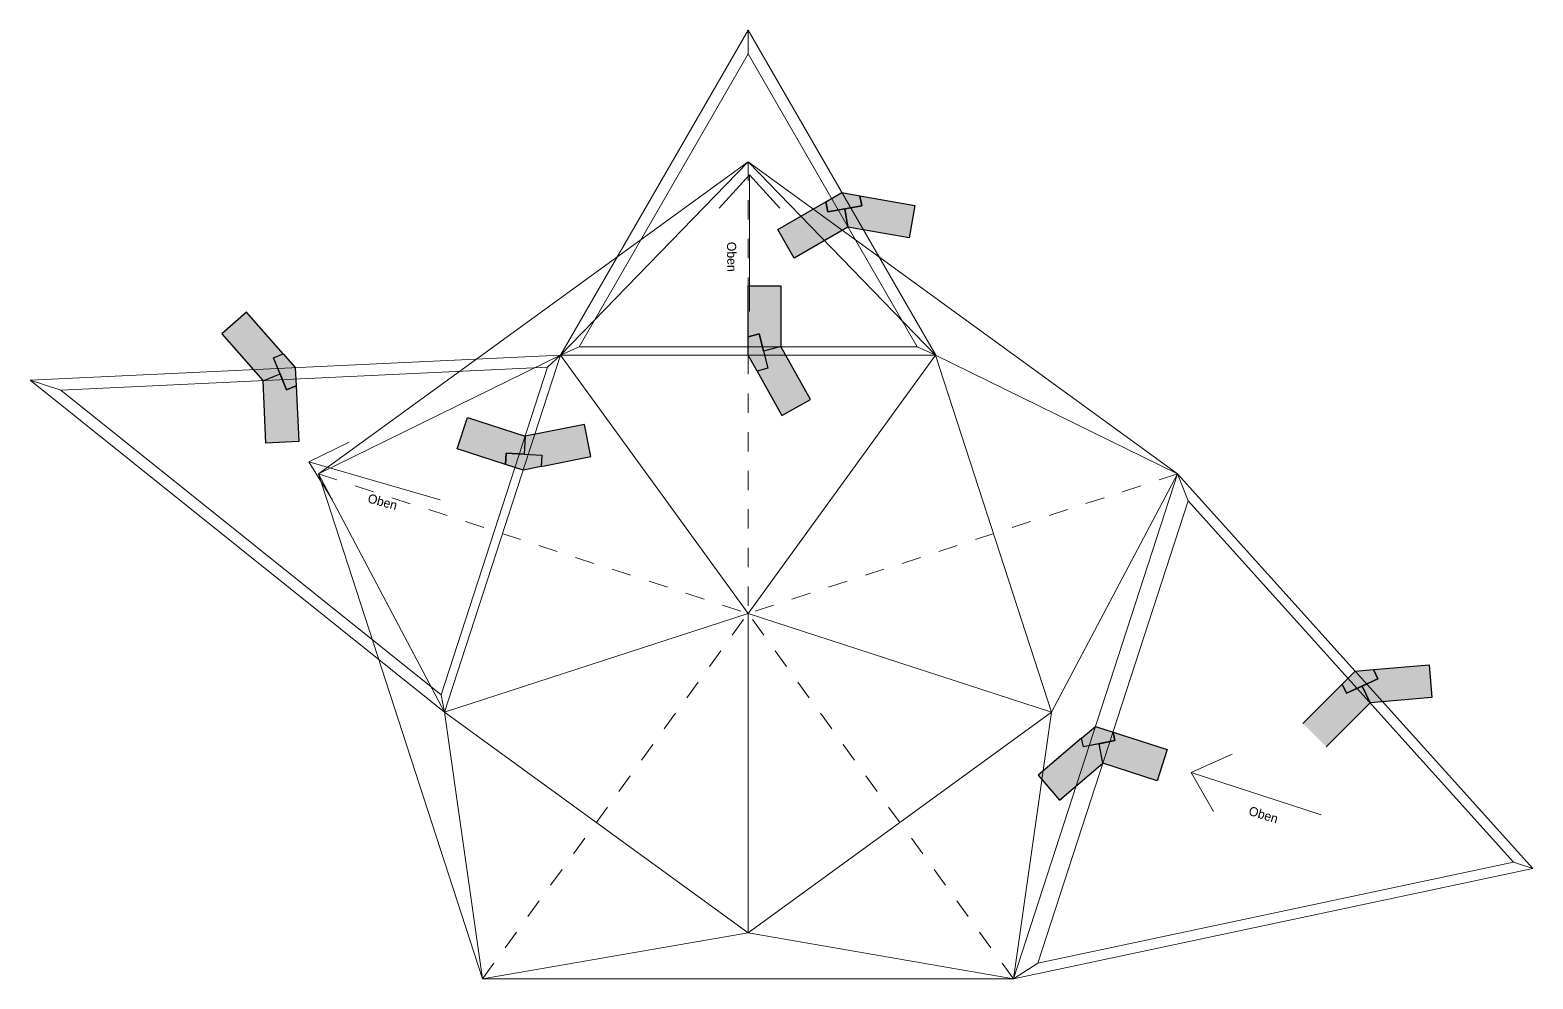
# Model space of a CAD drawing. Header units: metres. Extents: x -10.1 to 11.3, y -12.1 to -0.2.
# Drawn here: x 3.52 to 11.3, y -5.16 to -0.25 of the extents above; entities that cross this region are included whole.
import ezdxf

# ---------------------------------------------------------------- set-up
doc = ezdxf.new("R2010")
doc.units = ezdxf.units.M
doc.header["$LTSCALE"] = 0.254
doc.linetypes.add('ACAD_ISO07W100', pattern=[3, 0, -3])
doc.linetypes.add('Dash Style-5', pattern=[0.041656, 0.013885, -0.027771])
doc.layers.add('Lager', color=7, linetype='Continuous', lineweight=25, true_color=0x000000, plot=False)
for name, color, linetype, lineweight, true_color in [('Linie ... Line-Plankopf', 7, 'ACAD_ISO07W100', 5, 0x000000), ('Linie ... Linie-Ansicht', 7, 'Continuous', 5, 0x000000), ('Linie ... Linie-Verdeckt', 7, 'Dash Style-5', 5, 0x000000), ('Linie-Ansicht', 7, 'Continuous', 5, 0x000000), ('None', 7, 'Continuous', 5, 0x000000)]:
    doc.layers.add(name, color=color, linetype=linetype, lineweight=lineweight, true_color=true_color)
doc.styles.add('textstyle11', font='')
doc.styles.add('textstyle12', font='')
doc.styles.add('textstyle13', font='')
doc.styles.get('textstyle11').set_extended_font_data('Futura Light BT')
doc.styles.get('textstyle12').set_extended_font_data('Futura Light BT')
doc.styles.get('textstyle13').set_extended_font_data('Futura Light BT')

# ---------------------------------------------------------------- blocks, each defined once
blk = doc.blocks.new('Group-2')
at = {"layer": 'None', "color": 18, "lineweight": 5, "true_color": 0x000000}
for q in [(7.09, -1.1693), (7.2463, -1.7043), (7.4027, -1.1693)]:
    blk.add_line((7.2463, -0.9957), q, dxfattribs=at)
at = {"layer": 'None', "color": 18, "true_color": 0x000000, "insert": (7.1767, -1.3428), "char_height": 0.04719, "attachment_point": 1, "rotation": 270.89011, "line_spacing_factor": 0.972742, "style": 'textstyle11'}
blk.add_mtext('Oben', dxfattribs=at)
blk = doc.blocks.new('Group-3')
at = {"layer": 'None', "color": 18, "lineweight": 5, "true_color": 0x000000}
for q in [(9.7464, -3.9957), (10.207, -4.3096), (9.6498, -4.293)]:
    blk.add_line((9.533, -4.0907), q, dxfattribs=at)
at = {"layer": 'None', "color": 18, "true_color": 0x000000, "insert": (9.8416, -4.2642), "char_height": 0.04719, "attachment_point": 1, "rotation": 342.89768, "line_spacing_factor": 0.972742, "style": 'textstyle12'}
blk.add_mtext('Oben', dxfattribs=at)
blk = doc.blocks.new('Group-4')
at = {"layer": 'None', "color": 18, "lineweight": 5, "true_color": 0x000000}
for q in [(5.1736, -2.3808), (5.6442, -2.6797), (5.0867, -2.6811)]:
    blk.add_line((4.9635, -2.4827), q, dxfattribs=at)
at = {"layer": 'None', "color": 18, "true_color": 0x000000, "insert": (5.2775, -2.6461), "char_height": 0.04719, "attachment_point": 1, "rotation": 344.74923, "line_spacing_factor": 0.972742, "style": 'textstyle13'}
blk.add_mtext('Oben', dxfattribs=at)
blk = doc.blocks.new('Dachaufsicht')
at = {"layer": 'Linie ... Linie-Ansicht', "linetype": 'Continuous', "lineweight": 5}
for p, q in [((0, 2.3392), (-2.2246, 0.7228)), ((0, 2.3392), (-0.9717, 1.3374)), ((2.2247, 0.7228), (0, 2.3392)), ((0.9717, 1.3374), (0, 2.3392)), ((-0.9717, 1.3374), (-2.2246, 0.7228)), ((-0.9717, 1.3374), (-1.5722, -0.5108)), ((0.9717, 1.3374), (-0.9717, 1.3374)), ((0, 0), (-0.9717, 1.3374)), ((0, 0), (0.9717, 1.3374)), ((1.5722, -0.5109), (0.9717, 1.3374)), ((2.2247, 0.7228), (0.9717, 1.3374)), ((-1.3749, -1.8924), (-2.2246, 0.7228)), ((-2.2246, 0.7228), (-1.5722, -0.5108)), ((1.3749, -1.8924), (2.2247, 0.7228)), ((1.5722, -0.5109), (2.2247, 0.7228)), ((-1.5722, -0.5108), (0, 0)), ((1.5722, -0.5109), (0, 0)), ((0, 0), (0, -1.6531)), ((0, -1.6531), (-1.5722, -0.5108)), ((-1.5722, -0.5108), (-1.3749, -1.8924)), ((0, -1.6531), (1.5722, -0.5109)), ((1.3749, -1.8924), (1.5722, -0.5109)), ((-1.3749, -1.8924), (0, -1.6531)), ((0, -1.6531), (1.3749, -1.8924)), ((-1.3749, -1.8924), (1.3749, -1.8924))]:
    blk.add_line(p, q, dxfattribs=at)
blk.add_lwpolyline([(-2.2247, 0.7228), (0, 2.3391), (2.2247, 0.7228), (1.3749, -1.8924), (-1.3749, -1.8924)], close=True, dxfattribs=at)
at = {"layer": 'Linie ... Linie-Verdeckt', "linetype": 'Dash Style-5', "lineweight": 5}
for p in [(0, 2.3391), (-2.2247, 0.7228), (2.2246, 0.7229), (-1.3749, -1.8924), (1.3749, -1.8924)]:
    blk.add_line(p, (0, 0), dxfattribs=at)

msp = doc.modelspace()

# ---------------------------------------------------------------- hatches: boundary and pattern name
at = {"layer": 'Lager', "linetype": 'Continuous', "lineweight": 0, "true_color": 0xffdf7f, "transparency": 33554687}
for points in [[(7.6514, -1.1873), (7.6423, -1.1355), (7.7246, -1.088), (7.8181, -1.1045), (7.8273, -1.1564)], [(7.3926, -1.2797), (7.6423, -1.1355), (7.6514, -1.1873), (7.7394, -1.1718), (7.756, -1.2662), (7.4776, -1.4269)], [(7.7394, -1.1718), (7.8273, -1.1564), (7.8181, -1.1045), (8.1021, -1.1547), (8.0725, -1.3221), (7.756, -1.2662)], [(7.3188, -1.9088), (7.2956, -1.8198), (7.2388, -1.8346), (7.2388, -1.5713), (7.4088, -1.5713), (7.4088, -1.8853)], [(4.6409, -1.707), (4.5132, -1.8192), (4.7266, -2.062), (4.815, -2.0263), (4.7814, -1.9431), (4.8309, -1.9231)], [(7.342, -1.9977), (7.2852, -2.0125), (7.2388, -1.9296), (7.2388, -1.8346), (7.2956, -1.8198)], [(4.8309, -1.9231), (4.8936, -1.9945), (4.898, -2.0894), (4.8486, -2.1094), (4.7814, -1.9431)], [(7.4136, -2.2423), (7.562, -2.1594), (7.4088, -1.8853), (7.3188, -1.9088), (7.342, -1.9977), (7.2852, -2.0125)], [(4.7266, -2.062), (4.815, -2.0263), (4.8486, -2.1094), (4.898, -2.0894), (4.9116, -2.3768), (4.7418, -2.3848)], [(6.0786, -2.4424), (5.9868, -2.437), (5.9834, -2.4956), (5.733, -2.4143), (5.7855, -2.2526), (6.0841, -2.3496)], [(6.4251, -2.4553), (6.3921, -2.2886), (6.0841, -2.3496), (6.0786, -2.4424), (6.1704, -2.4479), (6.1669, -2.5065)], [(6.1704, -2.4479), (6.1669, -2.5065), (6.0737, -2.525), (5.9834, -2.4956), (5.9868, -2.437)], [(10.3389, -3.6806), (10.3167, -3.6329), (10.3838, -3.5657), (10.4785, -3.5575), (10.5007, -3.6052)], [(10.4198, -3.6429), (10.5007, -3.6052), (10.4785, -3.5575), (10.7658, -3.5324), (10.7805, -3.7018), (10.4603, -3.7297)], [(10.1127, -3.8368), (10.3167, -3.6329), (10.3389, -3.6806), (10.4198, -3.6429), (10.4603, -3.7297), (10.233, -3.957)], [(8.9754, -3.9577), (8.9666, -3.9133), (9.0389, -3.8517), (9.1293, -3.8811), (9.1381, -3.9255)], [(9.0567, -3.9416), (9.1381, -3.9255), (9.1293, -3.8811), (9.4099, -3.9722), (9.3573, -4.1339), (9.0768, -4.0427)], [(8.742, -4.1045), (8.8522, -4.234), (9.0768, -4.0427), (9.0567, -3.9416), (8.9754, -3.9577), (8.9666, -3.9133)]]:
    msp.add_hatch(color=41, dxfattribs=at).paths.add_polyline_path(points, flags=0)

# ---------------------------------------------------------------- linework, layer by layer
at = {"layer": 'Lager', "color": 18, "true_color": 0x000000}
for points in [[(7.6514, -1.1873), (7.6423, -1.1355), (7.7246, -1.088), (7.8181, -1.1045), (7.8273, -1.1564)], [(7.3926, -1.2797), (7.6423, -1.1355), (7.6514, -1.1873), (7.7394, -1.1718), (7.756, -1.2662), (7.4776, -1.4269)], [(7.7394, -1.1718), (7.8273, -1.1564), (7.8181, -1.1045), (8.1021, -1.1547), (8.0725, -1.3221), (7.756, -1.2662)], [(7.3188, -1.9088), (7.2956, -1.8198), (7.2388, -1.8346), (7.2388, -1.5713), (7.4088, -1.5713), (7.4088, -1.8853)], [(4.6409, -1.707), (4.5132, -1.8192), (4.7266, -2.062), (4.815, -2.0263), (4.7814, -1.9431), (4.8309, -1.9231)], [(7.342, -1.9977), (7.2852, -2.0125), (7.2388, -1.9296), (7.2388, -1.8346), (7.2956, -1.8198)], [(4.8309, -1.9231), (4.8936, -1.9945), (4.898, -2.0894), (4.8486, -2.1094), (4.7814, -1.9431)], [(7.4136, -2.2423), (7.562, -2.1594), (7.4088, -1.8853), (7.3188, -1.9088), (7.342, -1.9977), (7.2852, -2.0125)], [(4.7266, -2.062), (4.815, -2.0263), (4.8486, -2.1094), (4.898, -2.0894), (4.9116, -2.3768), (4.7418, -2.3848)], [(6.0786, -2.4424), (5.9868, -2.437), (5.9834, -2.4956), (5.733, -2.4143), (5.7855, -2.2526), (6.0841, -2.3496)], [(6.4251, -2.4553), (6.3921, -2.2886), (6.0841, -2.3496), (6.0786, -2.4424), (6.1704, -2.4479), (6.1669, -2.5065)], [(6.1704, -2.4479), (6.1669, -2.5065), (6.0737, -2.525), (5.9834, -2.4956), (5.9868, -2.437)], [(10.3389, -3.6806), (10.3167, -3.6329), (10.3838, -3.5657), (10.4785, -3.5575), (10.5007, -3.6052)], [(10.4198, -3.6429), (10.5007, -3.6052), (10.4785, -3.5575), (10.7658, -3.5324), (10.7805, -3.7018), (10.4603, -3.7297)], [(8.9754, -3.9577), (8.9666, -3.9133), (9.0389, -3.8517), (9.1293, -3.8811), (9.1381, -3.9255)], [(9.0567, -3.9416), (9.1381, -3.9255), (9.1293, -3.8811), (9.4099, -3.9722), (9.3573, -4.1339), (9.0768, -4.0427)], [(8.742, -4.1045), (8.8522, -4.234), (9.0768, -4.0427), (9.0567, -3.9416), (8.9754, -3.9577), (8.9666, -3.9133)]]:
    msp.add_lwpolyline(points, close=True, dxfattribs=at)
msp.add_lwpolyline([(10.1127, -3.8368), (10.3167, -3.6329), (10.3389, -3.6806), (10.4198, -3.6429), (10.4603, -3.7297), (10.233, -3.957)], dxfattribs=at)
at = {"layer": 'Linie-Ansicht'}
for p, q in [((7.2386, -0.3704), (7.2386, -0.2465)), ((6.2001, -1.9925), (6.267, -1.9297)), ((6.267, -1.9297), (6.3637, -1.8861)), ((8.1139, -1.8859), (8.2106, -1.9295)), ((3.6803, -2.1113), (3.5201, -2.0593)), ((9.5182, -2.6836), (9.4637, -2.544)), ((5.6494, -3.6881), (5.6667, -3.7782)), ((11.2033, -4.5548), (11.304, -4.5875)), ((8.7404, -5.0786), (8.6142, -5.1595))]:
    msp.add_line(p, q, dxfattribs=at)
for points in [[(6.267, -1.9297), (8.2106, -1.9295), (7.2386, -0.2465)], [(6.3637, -1.8861), (8.1139, -1.8859), (7.2386, -0.3704)], [(3.6803, -2.1113), (6.2001, -1.9925), (5.6494, -3.6881)], [(8.7404, -5.0786), (9.5182, -2.6836), (11.2033, -4.5548)]]:
    msp.add_lwpolyline(points, close=True, dxfattribs=at)
for points in [[(3.5201, -2.0593), (6.267, -1.9297), (5.6667, -3.7782), (3.5201, -2.0593)], [(8.6142, -5.1595), (9.4637, -2.544), (11.304, -4.5875), (8.6142, -5.1595)]]:
    msp.add_lwpolyline(points, dxfattribs=at)

# ---------------------------------------------------------------- block references
at = {"layer": 'Linie ... Line-Plankopf'}
msp.add_blockref('Dachaufsicht', (7.2387, -3.2671), dxfattribs=at)
at = {"layer": 'None'}
for name in ['Group-2', 'Group-4', 'Group-3']:
    msp.add_blockref(name, (0, 0), dxfattribs=at)

doc.saveas('drawing.dxf')
